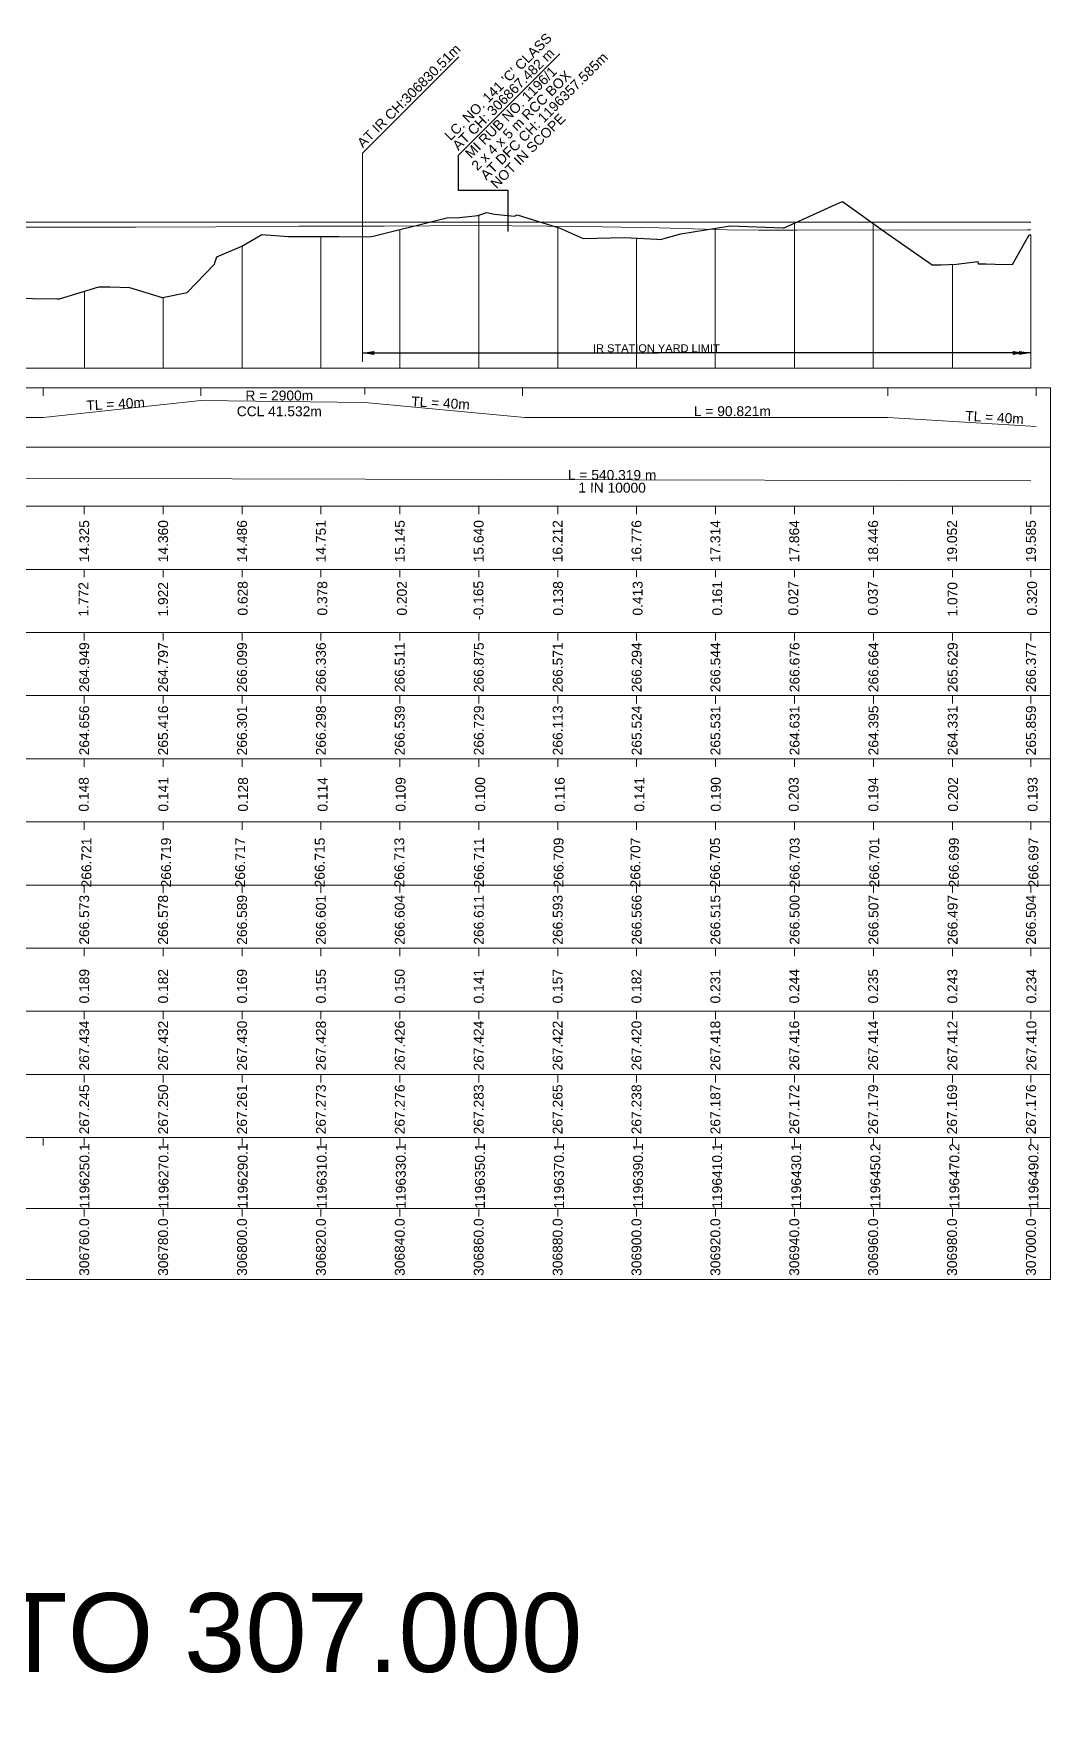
# Model space of a CAD drawing. Header units: metres. Extents: x 4905 to 19505, y -12340 to -11876.
# Drawn here: x 17247.2 to 17504.9, y -12340.4 to -11915.2 of the extents above; entities that cross this region are included whole.
import ezdxf
from ezdxf.enums import TextEntityAlignment as Align

# ---------------------------------------------------------------- set-up
doc = ezdxf.new("R2010")
doc.units = ezdxf.units.M
doc.header["$MEASUREMENT"] = 0
for name, color, linetype, lineweight in [('Horizontal Alignment', 7, 'Continuous', 0), ('LS DATUM X', 7, 'Continuous', 0), ('LS EXG GL', 7, 'Continuous', 0), ('LS EXG IR CH', 7, 'Continuous', 0), ('LS EXG RL', 7, 'Continuous', 0), ('LS EXG. FL', 7, 'Continuous', 0), ('LS EXG. GL AT PRO. TOE', 7, 'Continuous', 0), ('LS FRAME', 7, 'Continuous', 0), ('LS PFL-EFL', 10, 'Continuous', 0), ('LS PRL-ERL', 10, 'Continuous', 0), ('LS PRO. DFCC CH', 10, 'Continuous', 0), ('LS PRO. RL', 10, 'Continuous', 0), ('LS PROFILE EXG FL', 7, 'Continuous', 25), ('LS PROFILE EXG GL', 7, 'Continuous', 30), ('LS PROFILE PRO FL', 1, 'Continuous', 30), ('LS TICKS', 7, 'Continuous', 0), ('LS TRACK CENTER', 10, 'Continuous', 0), ('Profile Fill', 7, 'Continuous', 0), ('Profile Grid', 7, 'Continuous', 0), ('Profile Horizontal Alignment', 7, 'Continuous', 0), ('Profile Vertical Alignment', 7, 'Continuous', 0)]:
    doc.layers.add(name, color=color, linetype=linetype, lineweight=lineweight)
for name, color, linetype in [("LS LC'S", 7, 'Continuous'), ('ref text', 3, 'Continuous'), ('STATION YARD LIMIT IN LS', 7, 'Continuous')]:
    doc.layers.add(name, color=color, linetype=linetype)
doc.styles.get("Standard").update_dxf_attribs({"font": 'arial.ttf'})
doc.styles.add('Style-Arial', font='arial.ttf')
doc.styles.add('StyleArial', font='arial.ttf')
doc.dimstyles.get("Standard").update_dxf_attribs({"dimtxt": 0.18, "dimasz": 0.18, "dimexe": 0.18, "dimexo": 0.0625, "dimgap": 0.09, "dimtad": 0, "dimtih": 1, "dimtoh": 1, "dimdec": 4, "dimzin": 0, "dimdsep": 46, "dimtxsty": 'Standard', "dimcen": 0.09, "dimadec": 0, "dimazin": 0, "dimtfac": 1, "dimtdec": 4, "dimtofl": 0, "dimtmove": 0, "dimatfit": 3, "dimfxl": 1, "dimtolj": 1, "dimtzin": 0, "dimarcsym": 0})

msp = doc.modelspace()

# ---------------------------------------------------------------- linework, layer by layer
at = {"layer": 'LS DATUM X', "color": 7, "linetype": 'Continuous', "lineweight": 0}
msp.add_line((17000, -12000), (17499.95, -12000), dxfattribs=at)
at = {"layer": 'LS FRAME', "color": 7, "linetype": 'Continuous', "lineweight": 0, "flags": 128}
for points in [[(16995, -12020), (17504.95, -12020), (17504.95, -12005), (16995, -12005), (16995, -12020)], [(16995, -12035), (17504.95, -12035), (17504.95, -12020), (16995, -12020), (16995, -12035)], [(16995, -12051), (17504.95, -12051), (17504.95, -12035), (16995, -12035), (16995, -12051)], [(16995, -12067), (17504.95, -12067), (17504.95, -12051), (16995, -12051), (16995, -12067)], [(16995, -12083), (17504.95, -12083), (17504.95, -12067), (16995, -12067), (16995, -12083)], [(16995, -12099), (17504.95, -12099), (17504.95, -12083), (16995, -12083), (16995, -12099)], [(16995, -12115), (17504.95, -12115), (17504.95, -12099), (16995, -12099), (16995, -12115)], [(16995, -12131), (17504.95, -12131), (17504.95, -12115), (16995, -12115), (16995, -12131)], [(16995, -12147), (17504.95, -12147), (17504.95, -12131), (16995, -12131), (16995, -12147)], [(16995, -12163), (17504.95, -12163), (17504.95, -12147), (16995, -12147), (16995, -12163)], [(16995, -12179), (17504.95, -12179), (17504.95, -12163), (16995, -12163), (16995, -12179)], [(16995, -12195), (17504.95, -12195), (17504.95, -12179), (16995, -12179), (16995, -12195)], [(16995, -12213), (17504.95, -12213), (17504.95, -12195), (16995, -12195), (16995, -12213)], [(16995, -12231), (17504.95, -12231), (17504.95, -12213), (16995, -12213), (16995, -12231)]]:
    msp.add_lwpolyline(points, close=True, dxfattribs=at)
at = {"layer": "LS LC'S"}
msp.add_lwpolyline([(17367.48, -11965.41), (17367.48, -11954.99), (17354.86, -11954.99), (17354.86, -11946.02), (17380.58, -11920.31)], dxfattribs=at)
at = {"layer": 'LS PROFILE EXG FL', "lineweight": 0}
msp.add_lwpolyline([(17243.01, -11964.31), (17272.98, -11964.25), (17293.4, -11964.17), (17314.43, -11963.99), (17336.06, -11963.98), (17359.47, -11963.89), (17386.52, -11964.13), (17405.77, -11964.43), (17423.01, -11964.94), (17430.99, -11965.01), (17440.66, -11965), (17467.12, -11964.91), (17483.61, -11965.06), (17499.15, -11964.97), (17500, -11964.96)], dxfattribs=at)
at = {"layer": 'LS PROFILE EXG GL', "flags": 128}
msp.add_lwpolyline([(17227.93, -11982.08), (17253.15, -11982.45), (17253.72, -11982.46), (17263.7, -11979.36), (17266.48, -11979.42), (17271.48, -11979.53), (17271.48, -11979.53), (17279.78, -11982.08), (17279.78, -11982.08), (17279.78, -11982.08), (17279.82, -11982.07), (17286.14, -11980.82), (17293.04, -11973.64), (17293.15, -11973.29), (17293.61, -11971.83), (17293.61, -11971.83), (17299.98, -11969.1), (17303.59, -11966.99), (17305.03, -11966.13), (17311.75, -11966.6), (17314.03, -11966.61), (17324.48, -11966.66), (17332.25, -11966.71), (17333.26, -11966.58), (17334.92, -11966.17), (17348.25, -11962.81), (17351.9, -11961.89), (17355.1, -11961.84), (17359.77, -11961.33), (17361.58, -11960.73), (17362.05, -11960.58), (17364.03, -11960.97), (17364.04, -11960.97), (17369.06, -11961.45), (17369.29, -11961.44), (17369.29, -11961.43), (17369.75, -11961.18), (17374.92, -11962.74), (17380.4, -11964.4), (17386.49, -11967.14), (17386.49, -11967.14), (17396.98, -11966.89), (17396.99, -11966.89), (17396.99, -11966.89), (17405.2, -11967.34), (17406.17, -11967.43), (17406.17, -11967.43), (17407.29, -11967.08), (17411.26, -11965.98), (17423.78, -11963.96), (17437.16, -11964.42), (17437.46, -11964.43), (17450.49, -11958.54), (17452.22, -11957.77), (17452.22, -11957.77), (17463.83, -11966.01), (17474.95, -11973.84), (17477.16, -11973.8), (17481.1, -11973.65), (17486.53, -11973), (17486.61, -11973.53), (17488.66, -11973.59), (17490.91, -11973.62), (17495.35, -11973.76), (17495.35, -11973.75), (17499.53, -11966.22), (17500.01, -11966.23)], dxfattribs=at)
at = {"layer": 'LS PROFILE PRO FL'}
msp.add_line((17230, -11962.88), (17500.01, -11963.03), dxfattribs=at)
at = {"layer": 'LS TICKS', "color": 7, "linetype": 'Continuous', "lineweight": 0, "flags": 128}
for points in [[(17249.6, -12007), (17249.6, -12005)], [(17289.6, -12007), (17289.6, -12005)], [(17331.14, -12006.66), (17331.14, -12005)], [(17371.14, -12007), (17371.14, -12005)], [(17463.71, -12007), (17463.71, -12005)], [(17501.32, -12007), (17501.32, -12005)], [(17260, -12037), (17260, -12035)], [(17279.99, -12037), (17279.99, -12035)], [(17300, -12037), (17300, -12035)], [(17319.99, -12037), (17319.99, -12035)], [(17339.99, -12037), (17339.99, -12035)], [(17360.03, -12037), (17360.03, -12035)], [(17380.04, -12037), (17380.04, -12035)], [(17400.03, -12037), (17400.03, -12035)], [(17420.02, -12037), (17420.02, -12035)], [(17440.08, -12037), (17440.08, -12035)], [(17460.09, -12037), (17460.09, -12035)], [(17480.14, -12037), (17480.14, -12035)], [(17500.01, -12037), (17500.01, -12035)], [(17260, -12053), (17260, -12051)], [(17279.99, -12053), (17279.99, -12051)], [(17300, -12053), (17300, -12051)], [(17319.99, -12053), (17319.99, -12051)], [(17339.99, -12053), (17339.99, -12051)], [(17360.03, -12053), (17360.03, -12051)], [(17380.04, -12053), (17380.04, -12051)], [(17400.03, -12053), (17400.03, -12051)], [(17420.02, -12053), (17420.02, -12051)], [(17440.08, -12053), (17440.08, -12051)], [(17460.09, -12053), (17460.09, -12051)], [(17480.14, -12053), (17480.14, -12051)], [(17500.01, -12053), (17500.01, -12051)], [(17260, -12069), (17260, -12067)], [(17279.99, -12069), (17279.99, -12067)], [(17300, -12069), (17300, -12067)], [(17319.99, -12069), (17319.99, -12067)], [(17339.99, -12069), (17339.99, -12067)], [(17360.03, -12069), (17360.03, -12067)], [(17380.04, -12069), (17380.04, -12067)], [(17400.03, -12069), (17400.03, -12067)], [(17420.02, -12069), (17420.02, -12067)], [(17440.08, -12069), (17440.08, -12067)], [(17460.09, -12069), (17460.09, -12067)], [(17480.14, -12069), (17480.14, -12067)], [(17500.01, -12069), (17500.01, -12067)], [(17260, -12085), (17260, -12083)], [(17279.99, -12085), (17279.99, -12083)], [(17300, -12085), (17300, -12083)], [(17319.99, -12085), (17319.99, -12083)], [(17339.99, -12085), (17339.99, -12083)], [(17360.03, -12085), (17360.03, -12083)], [(17380.04, -12085), (17380.04, -12083)], [(17400.03, -12085), (17400.03, -12083)], [(17420.02, -12085), (17420.02, -12083)], [(17440.08, -12085), (17440.08, -12083)], [(17460.09, -12085), (17460.09, -12083)], [(17480.14, -12085), (17480.14, -12083)], [(17500.01, -12085), (17500.01, -12083)], [(17260, -12101), (17260, -12099)], [(17279.99, -12101), (17279.99, -12099)], [(17300, -12101), (17300, -12099)], [(17319.99, -12101), (17319.99, -12099)], [(17339.99, -12101), (17339.99, -12099)], [(17360.03, -12101), (17360.03, -12099)], [(17380.04, -12101), (17380.04, -12099)], [(17400.03, -12101), (17400.03, -12099)], [(17420.02, -12101), (17420.02, -12099)], [(17440.08, -12101), (17440.08, -12099)], [(17460.09, -12101), (17460.09, -12099)], [(17480.14, -12101), (17480.14, -12099)], [(17500.01, -12101), (17500.01, -12099)], [(17260, -12117), (17260, -12115)], [(17279.99, -12117), (17279.99, -12115)], [(17300, -12117), (17300, -12115)], [(17319.99, -12117), (17319.99, -12115)], [(17339.99, -12117), (17339.99, -12115)], [(17360.03, -12117), (17360.03, -12115)], [(17380.04, -12117), (17380.04, -12115)], [(17400.03, -12117), (17400.03, -12115)], [(17420.02, -12117), (17420.02, -12115)], [(17440.08, -12117), (17440.08, -12115)], [(17460.09, -12117), (17460.09, -12115)], [(17480.14, -12117), (17480.14, -12115)], [(17500.01, -12117), (17500.01, -12115)], [(17260, -12133), (17260, -12131)], [(17279.99, -12133), (17279.99, -12131)], [(17300, -12133), (17300, -12131)], [(17319.99, -12133), (17319.99, -12131)], [(17339.99, -12133), (17339.99, -12131)], [(17360.03, -12133), (17360.03, -12131)], [(17380.04, -12133), (17380.04, -12131)], [(17400.03, -12133), (17400.03, -12131)], [(17420.02, -12133), (17420.02, -12131)], [(17440.08, -12133), (17440.08, -12131)], [(17460.09, -12133), (17460.09, -12131)], [(17480.14, -12133), (17480.14, -12131)], [(17500.01, -12133), (17500.01, -12131)], [(17260, -12149), (17260, -12147)], [(17279.99, -12149), (17279.99, -12147)], [(17300, -12149), (17300, -12147)], [(17319.99, -12149), (17319.99, -12147)], [(17339.99, -12149), (17339.99, -12147)], [(17360.03, -12149), (17360.03, -12147)], [(17380.04, -12149), (17380.04, -12147)], [(17400.03, -12149), (17400.03, -12147)], [(17420.02, -12149), (17420.02, -12147)], [(17440.08, -12149), (17440.08, -12147)], [(17460.09, -12149), (17460.09, -12147)], [(17480.14, -12149), (17480.14, -12147)], [(17500.01, -12149), (17500.01, -12147)], [(17260, -12165), (17260, -12163)], [(17279.99, -12165), (17279.99, -12163)], [(17300, -12165), (17300, -12163)], [(17319.99, -12165), (17319.99, -12163)], [(17339.99, -12165), (17339.99, -12163)], [(17360.03, -12165), (17360.03, -12163)], [(17380.04, -12165), (17380.04, -12163)], [(17400.03, -12165), (17400.03, -12163)], [(17420.02, -12165), (17420.02, -12163)], [(17440.08, -12165), (17440.08, -12163)], [(17460.09, -12165), (17460.09, -12163)], [(17480.14, -12165), (17480.14, -12163)], [(17500.01, -12165), (17500.01, -12163)], [(17260, -12181), (17260, -12179)], [(17279.99, -12181), (17279.99, -12179)], [(17300, -12181), (17300, -12179)], [(17319.99, -12181), (17319.99, -12179)], [(17339.99, -12181), (17339.99, -12179)], [(17360.03, -12181), (17360.03, -12179)], [(17380.04, -12181), (17380.04, -12179)], [(17400.03, -12181), (17400.03, -12179)], [(17420.02, -12181), (17420.02, -12179)], [(17440.08, -12181), (17440.08, -12179)], [(17460.09, -12181), (17460.09, -12179)], [(17480.14, -12181), (17480.14, -12179)], [(17500.01, -12181), (17500.01, -12179)], [(17249.6, -12197), (17249.6, -12195)], [(17260, -12197), (17260, -12195)], [(17279.99, -12197), (17279.99, -12195)], [(17300, -12197), (17300, -12195)], [(17319.99, -12197), (17319.99, -12195)], [(17339.99, -12197), (17339.99, -12195)], [(17360.03, -12197), (17360.03, -12195)], [(17380.04, -12197), (17380.04, -12195)], [(17400.03, -12197), (17400.03, -12195)], [(17420.02, -12197), (17420.02, -12195)], [(17440.08, -12197), (17440.08, -12195)], [(17460.09, -12197), (17460.09, -12195)], [(17480.14, -12197), (17480.14, -12195)], [(17500.01, -12197), (17500.01, -12195)], [(17260, -12215), (17260, -12213)], [(17279.99, -12215), (17279.99, -12213)], [(17300, -12215), (17300, -12213)], [(17319.99, -12215), (17319.99, -12213)], [(17339.99, -12215), (17339.99, -12213)], [(17360.03, -12215), (17360.03, -12213)], [(17380.04, -12215), (17380.04, -12213)], [(17400.03, -12215), (17400.03, -12213)], [(17420.02, -12215), (17420.02, -12213)], [(17440.08, -12215), (17440.08, -12213)], [(17460.09, -12215), (17460.09, -12213)], [(17480.14, -12215), (17480.14, -12213)], [(17500.01, -12215), (17500.01, -12213)]]:
    msp.add_lwpolyline(points, dxfattribs=at)
at = {"layer": 'Profile Grid', "flags": 128}
for points in [[(17360.04, -12000), (17360.04, -11961.24)], [(17340, -12000), (17340, -11964.89)], [(17380.04, -12000), (17380.04, -11964.29)], [(17419.99, -12000), (17419.99, -11964.57)], [(17440.05, -12000), (17440.05, -11963.26)], [(17460.04, -12000), (17460.04, -11963.33)], [(17300.02, -12000), (17300.02, -11969.08)], [(17320.02, -12000), (17320.02, -11966.64)], [(17400.02, -12000), (17400.02, -11967.06)], [(17499.95, -12000), (17499.95, -11966.23)], [(17480.09, -12000), (17480.09, -11973.69)], [(17260.03, -12000), (17260.03, -11980.5)], [(17280.02, -12000), (17280.02, -11982.03)]]:
    msp.add_lwpolyline(points, dxfattribs=at)
at = {"layer": 'Profile Horizontal Alignment', "color": 1, "lineweight": 0, "flags": 128}
msp.add_lwpolyline([(17249.6, -12012.5), (17289.6, -12008.22), (17289.6, -12008.22), (17331.14, -12008.73), (17331.14, -12008.73), (17371.73, -12012.5), (17371.73, -12012.5), (17463.71, -12012.5), (17463.71, -12012.5), (17501.32, -12014.75)], dxfattribs=at)
at = {"layer": 'Profile Horizontal Alignment', "color": 1, "flags": 128}
msp.add_lwpolyline([(17000, -12012.5), (17249.6, -12012.5)], dxfattribs=at)
at = {"layer": 'Profile Vertical Alignment', "color": 1, "linetype": 'Continuous', "lineweight": 0, "flags": 128}
msp.add_lwpolyline([(17229.99, -12027.84), (17500, -12028.58)], dxfattribs=at)
at = {"layer": 'STATION YARD LIMIT IN LS', "lineweight": 15}
msp.add_lwpolyline([(17330.53, -11998.43), (17330.53, -11945.52), (17354.97, -11921.07)], dxfattribs=at)

# ---------------------------------------------------------------- texts
at = {"layer": 'Horizontal Alignment', "color": 1, "char_height": 2.5, "attachment_point": 5, "line_spacing_factor": 0.96, "style": 'Style-Arial'}
for insert, rotation in [((17267.96, -12009.08), 3.2195), ((17350.33, -12008.84), 356.7805), ((17490.77, -12012.49), 356.7805)]:
    msp.add_mtext('TL = 40m', dxfattribs=dict(at, insert=insert, rotation=rotation))
for s, insert in [('R = 2900m\\PCCL 41.532m', (17309.45, -12008.95, 0)), ('L = 90.821m', (17424.32, -12010.92))]:
    msp.add_mtext(s, dxfattribs=dict(at, insert=insert))
at = {"layer": 'LS EXG GL', "style": 'Style-Arial'}
for s, p in [('264.949', (17260, -12069.5)), ('264.797', (17279.99, -12069.5)), ('266.099', (17300, -12069.5)), ('266.336', (17320, -12069.5)), ('266.511', (17339.99, -12069.5)), ('266.875', (17360.03, -12069.5)), ('266.571', (17380.04, -12069.5)), ('266.294', (17400.03, -12069.5)), ('266.544', (17420.02, -12069.5)), ('266.676', (17440.08, -12069.5)), ('266.664', (17460.08, -12069.5)), ('265.629', (17480.14, -12069.5)), ('266.377', (17500.01, -12069.5))]:
    msp.add_text(s, height=2.5, rotation=90, dxfattribs=at).set_placement(p, align=Align.MIDDLE_RIGHT)
at = {"layer": 'LS EXG IR CH', "lineweight": 0, "style": 'Style-Arial'}
for s, p in [('306760.0', (17260, -12215.47)), ('306780.0', (17280, -12215.47)), ('306800.0', (17300, -12215.47)), ('306820.0', (17320, -12215.47)), ('306840.0', (17340, -12215.47)), ('306860.0', (17360, -12215.47)), ('306880.0', (17380, -12215.47)), ('306900.0', (17400, -12215.47)), ('306920.0', (17420, -12215.47)), ('306940.0', (17440, -12215.47)), ('306960.0', (17460, -12215.47)), ('306980.0', (17480, -12215.47)), ('307000.0', (17500, -12215.47))]:
    msp.add_text(s, height=2.5, rotation=90, dxfattribs=at).set_placement(p, align=Align.MIDDLE_RIGHT)
at = {"layer": 'LS EXG RL', "style": 'Style-Arial'}
for s, p in [('267.245', (17260, -12181.54)), ('267.250', (17280, -12181.54)), ('267.261', (17300, -12181.54)), ('267.273', (17320, -12181.54)), ('267.276', (17340, -12181.54)), ('267.283', (17360, -12181.54)), ('267.265', (17380, -12181.54)), ('267.238', (17400, -12181.54)), ('267.187', (17420, -12181.54)), ('267.172', (17440, -12181.54)), ('267.179', (17460, -12181.54)), ('267.169', (17480, -12181.54)), ('267.176', (17500, -12181.54))]:
    msp.add_text(s, height=2.5, rotation=90, dxfattribs=at).set_placement(p, align=Align.MIDDLE_RIGHT)
at = {"layer": 'LS EXG. FL'}
for s, p in [('266.573', (17260, -12133.5)), ('266.578', (17279.99, -12133.5)), ('266.589', (17300, -12133.5)), ('266.601', (17319.99, -12133.5)), ('266.604', (17339.99, -12133.5)), ('266.611', (17360.03, -12133.5)), ('266.593', (17380.04, -12133.5)), ('266.566', (17400.03, -12133.5)), ('266.515', (17420.02, -12133.5)), ('266.500', (17440.08, -12133.5)), ('266.507', (17460.09, -12133.5)), ('266.497', (17480.14, -12133.5)), ('266.504', (17500.01, -12133.5))]:
    msp.add_text(s, height=2.5, rotation=90, dxfattribs=at).set_placement(p, align=Align.MIDDLE_RIGHT)
at = {"layer": 'LS EXG. GL AT PRO. TOE'}
for s, p in [('264.656', (17260, -12085.5)), ('265.416', (17279.99, -12085.5)), ('266.301', (17300, -12085.5)), ('266.298', (17320, -12085.5)), ('266.539', (17339.99, -12085.5)), ('266.729', (17360.03, -12085.5)), ('266.113', (17380.04, -12085.5)), ('265.524', (17400.03, -12085.5)), ('265.531', (17420.02, -12085.5)), ('264.631', (17440.08, -12085.5)), ('264.395', (17460.08, -12085.5)), ('264.331', (17480.14, -12085.5)), ('265.859', (17500.01, -12085.5))]:
    msp.add_text(s, height=2.5, rotation=90, dxfattribs=at).set_placement(p, align=Align.MIDDLE_RIGHT)
at = {"layer": "LS LC'S"}
for s, p in [("LC. NO. 141 'C' CLASS", (17352.86, -11942.52)), ('AT CH: 306867.482 m', (17354.86, -11945.02))]:
    msp.add_text(s, height=2.5, rotation=45, dxfattribs=at).set_placement(p)
at = {"layer": "LS LC'S", "color": 10}
for s, p in [('AT DFC CH: 1196357.585m', (17361.96, -11952.52)), (' MI RUB NO. 1196/1', (17357.36, -11947.72)), ('2 x 4 x 5 m RCC BOX ', (17359.66, -11950.12))]:
    msp.add_text(s, height=2.5, rotation=45, dxfattribs=at).set_placement(p)
at = {"layer": "LS LC'S", "color": 5}
msp.add_text('NOT IN SCOPE', height=2.5, rotation=45, dxfattribs=at).set_placement((17364.52, -11954.67))
at = {"layer": 'LS PFL-EFL'}
for s, p in [('0.148', (17261.14, -12112.39)), ('0.141', (17281.32, -12112.39)), ('0.128', (17301.5, -12112.39)), ('0.114', (17321.68, -12112.39)), ('0.109', (17341.45, -12112.39)), ('0.100', (17361.63, -12112.39)), ('0.116', (17381.81, -12112.39)), ('0.141', (17401.99, -12112.39)), ('0.190', (17421.36, -12112.39)), ('0.203', (17441.13, -12112.39)), ('0.194', (17461.31, -12112.39)), ('0.202', (17481.49, -12112.39)), ('0.193', (17501.67, -12112.39)), ('266.721', (17261.81, -12131.6)), ('266.719', (17281.99, -12131.6)), ('266.717', (17300.78, -12131.6)), ('266.715', (17320.96, -12131.6)), ('266.713', (17341.14, -12131.6)), ('266.711', (17361.32, -12131.6)), ('266.709', (17381.5, -12131.6)), ('266.707', (17400.99, -12131.6)), ('266.705', (17421.17, -12131.6)), ('266.703', (17441.35, -12131.6)), ('266.701', (17461.53, -12131.6)), ('266.699', (17481.71, -12131.6)), ('266.697', (17501.89, -12131.6))]:
    msp.add_text(s, height=2.5, rotation=90, dxfattribs=at).set_placement(p)
at = {"layer": 'LS PRL-ERL'}
for s, p in [('0.189', (17261.25, -12161)), ('0.182', (17281.25, -12161)), ('0.169', (17301.25, -12161)), ('0.155', (17321.25, -12161)), ('0.150', (17341.25, -12161)), ('0.141', (17361.25, -12161)), ('0.157', (17381.25, -12161)), ('0.182', (17401.25, -12161)), ('0.231', (17421.25, -12161)), ('0.244', (17441.25, -12161)), ('0.235', (17461.25, -12161)), ('0.243', (17481.35, -12161)), ('0.234', (17501.35, -12161))]:
    msp.add_text(s, height=2.5, rotation=90, dxfattribs=at).set_placement(p)
at = {"layer": 'LS PRO. DFCC CH'}
for s, p in [('1196250.1', (17261.31, -12213)), ('1196270.1', (17281.36, -12213)), ('1196290.1', (17301.41, -12213)), ('1196310.1', (17321.46, -12213)), ('1196330.1', (17341.51, -12213)), ('1196350.1', (17361.56, -12213)), ('1196370.1', (17381.61, -12213)), ('1196390.1', (17401.66, -12213)), ('1196410.1', (17421.7, -12213)), ('1196430.1', (17441.75, -12213)), ('1196450.2', (17461.8, -12213)), ('1196470.2', (17481.85, -12213)), ('1196490.2', (17501.9, -12213))]:
    msp.add_text(s, height=2.5, rotation=90, dxfattribs=at).set_placement(p)
at = {"layer": 'LS PRO. RL'}
for s, p in [('267.434', (17261.25, -12178)), ('267.424', (17361.25, -12178)), ('267.414', (17461.25, -12178)), ('267.432', (17281.25, -12178)), ('267.430', (17301.25, -12178)), ('267.428', (17321.25, -12178)), ('267.426', (17341.25, -12178)), ('267.422', (17381.25, -12178)), ('267.420', (17401.25, -12178)), ('267.418', (17421.25, -12178)), ('267.416', (17441.25, -12178)), ('267.412', (17481.35, -12178)), ('267.410', (17501.35, -12178))]:
    msp.add_text(s, height=2.5, rotation=90, dxfattribs=at).set_placement(p)
at = {"layer": 'LS TRACK CENTER'}
for s, p in [('14.325 ', (17261.25, -12049.2)), ('14.360 ', (17281.25, -12049.2)), ('14.486 ', (17301.25, -12049.2)), ('14.751 ', (17321.25, -12049.2)), ('15.145 ', (17341.25, -12049.2)), ('15.640 ', (17361.25, -12049.2)), ('16.212 ', (17381.25, -12049.2)), ('16.776 ', (17401.25, -12049.2)), ('17.314 ', (17421.25, -12049.2)), ('17.864 ', (17441.25, -12049.2)), ('18.446 ', (17461.25, -12049.2)), ('19.052 ', (17481.25, -12049.2)), ('19.585 ', (17501.25, -12049.2))]:
    msp.add_text(s, height=2.5, rotation=90, dxfattribs=at).set_placement(p)
at = {"layer": 'Profile Fill', "color": 1, "style": 'Style-Arial'}
for s, p in [('1.772', (17261.06, -12062.95)), ('1.922', (17281.24, -12062.95)), ('0.628', (17301.42, -12062.71)), ('0.378', (17321.6, -12062.71)), ('0.202', (17341.78, -12062.71)), ('-0.165', (17361.18, -12063.81)), ('0.138', (17381.36, -12062.71)), ('0.413', (17401.54, -12062.71)), ('0.161', (17421.72, -12062.71)), ('0.027', (17441, -12062.71)), ('0.037', (17461.18, -12062.71)), ('1.070', (17481.36, -12062.95)), ('0.320', (17501.53, -12062.71))]:
    msp.add_text(s, height=2.5, rotation=90, dxfattribs=at).set_placement(p)
at = {"layer": 'Profile Vertical Alignment', "color": 1, "insert": (17393.84, -12028.69), "char_height": 2.5, "attachment_point": 5, "rotation": 359.8411, "line_spacing_factor": 0.776524, "style": 'Style-Arial'}
msp.add_mtext('L = 540.319 m\\P1 IN 10000', dxfattribs=at)
at = {"layer": 'ref text', "color": 5, "insert": (17130, -12330.71), "char_height": 20, "width": 256.3165, "attachment_point": 7, "bg_fill": 3, "box_fill_scale": 1.5, "bg_fill_color": 256, "bg_fill_transparency": 0}
msp.add_mtext('306.500 TO 307.000', dxfattribs=at)
at = {"layer": 'STATION YARD LIMIT IN LS', "lineweight": 15, "style": 'StyleArial'}
msp.add_text('AT IR CH:306830.51m', height=2.5, rotation=45, dxfattribs=at).set_placement((17330.68, -11944.37))
at = {"layer": 'STATION YARD LIMIT IN LS', "lineweight": 15, "insert": (17405.05, -11994.97), "char_height": 2, "attachment_point": 5, "rotation": 0, "line_spacing_factor": 0.84, "style": 'Style-Arial'}
msp.add_mtext('IR STATION YARD LIMIT', dxfattribs=at)

# ---------------------------------------------------------------- leaders
at = {"layer": 'STATION YARD LIMIT IN LS', "lineweight": 15}
for points in [[(17330.51, -11996.15), (17405.51, -11996.15)], [(17498.4, -11996.15), (17403.95, -11996.15)], [(17499.95, -11996.15), (17405.51, -11996.15)]]:
    msp.add_leader(points, dimstyle='Standard', override={"dimasz": 3}, dxfattribs=at)

doc.saveas('drawing.dxf')
